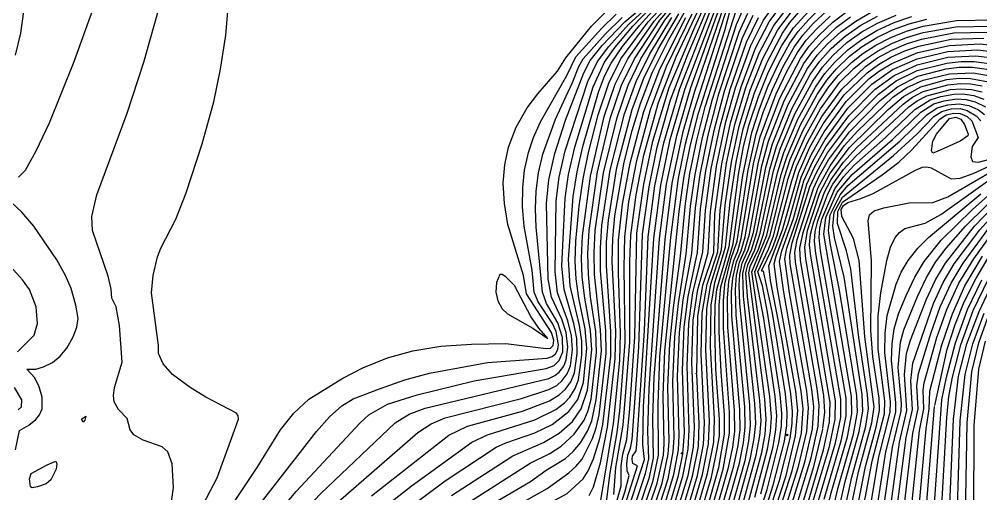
# Model space of a CAD drawing. Header units: inches. Extents: x 2608994 to 2618701, y 1261813 to 1271655.
# Drawn here: x 2614769 to 2616085, y 1268666 to 1269316 of the extents above; entities that cross this region are included whole.
import ezdxf

# ---------------------------------------------------------------- set-up
doc = ezdxf.new("R2010")
doc.units = ezdxf.units.IN
doc.header["$MEASUREMENT"] = 0

msp = doc.modelspace()

# ---------------------------------------------------------------- linework, layer by layer
for points, elevation in [([(2614768.4, 1269099.5), (2614777.8, 1269109.1), (2614792.8, 1269135.5), (2614811, 1269173.9), (2614844.7, 1269257.9), (2614902.3, 1269418.7), (2614909.5, 1269443.9), (2614911.1, 1269460.7), (2614884.9, 1269461.9), (2614703.2, 1269486.8)], 253), ([(2614977.8, 1268655.5), (2614980.7, 1268674.7), (2614978.6, 1268707.1), (2614972.7, 1268723.9), (2614964.8, 1268730.7), (2614938.8, 1268739.5), (2614926.4, 1268746.9), (2614921.3, 1268753.9), (2614917.1, 1268769.5), (2614905.1, 1268781.5), (2614899.2, 1268792.3), (2614898.3, 1268800.7), (2614899.8, 1268811.5), (2614910.5, 1268846.3), (2614906.8, 1268896.7), (2614902.1, 1268921.9), (2614896.1, 1268933.9), (2614895.2, 1268946.1), (2614891, 1268963.9), (2614869.7, 1269026.3), (2614868.6, 1269045.5), (2614875.5, 1269075.5), (2614916.9, 1269187.1), (2614940.1, 1269256.7), (2614991.4, 1269440.3)], 254), ([(2615725, 1268730), (2615727.4, 1268745.5), (2615727.7, 1268768.3), (2615722.8, 1268836.7), (2615721, 1268894.3), (2615721.7, 1268924.3), (2615724, 1268945.9), (2615740.8, 1269004.7), (2615753.6, 1269103.1), (2615760.6, 1269141.5), (2615768.3, 1269171.5), (2615780.8, 1269209.3), (2615794.8, 1269243.5), (2615812.9, 1269279.5), (2615828.8, 1269303.9), (2615860, 1269337.7), (2615887.2, 1269359.9), (2615920, 1269378.7), (2615958.4, 1269393.4), (2615999.2, 1269402.9), (2616043.6, 1269408.3), (2616088, 1269409.9)], 291), ([(2614957.6, 1268530.7), (2615040.2, 1268687.9), (2615069.6, 1268768.3), (2615069.2, 1268773.1), (2615066.6, 1268776.7), (2615024.8, 1268798.3), (2615003.2, 1268811.8), (2614979.3, 1268829.5), (2614966.3, 1268843.9), (2614959.8, 1268858.3), (2614960.2, 1268869.1), (2614950.6, 1268941.1), (2614952.5, 1268965.1), (2614958.8, 1268990.3), (2614963.3, 1269002.3), (2614983.5, 1269041.9), (2614997.7, 1269077.9), (2615019.6, 1269145.1), (2615035.5, 1269202.7), (2615044.9, 1269247.1), (2615052.2, 1269293.9), (2615061.5, 1269407.9)], 255), ([(2614764.3, 1269266.3), (2614771.6, 1269296.3), (2614775.7, 1269326.3), (2614776.1, 1269367.1), (2614773.2, 1269375.5), (2614760.8, 1269382.4)], 252), ([(2615136.4, 1268618.7), (2615182, 1268666.5), (2615284, 1268763.5), (2615303.2, 1268775.2), (2615324.8, 1268783.4), (2615494, 1268824.1), (2615502.4, 1268827.9), (2615508.4, 1268832.9), (2615514.4, 1268840.9), (2615518, 1268849.4), (2615520.2, 1268866.7), (2615517.6, 1268887.1), (2615512, 1268905.2), (2615497.8, 1268935.1), (2615493.2, 1268960.3), (2615490.7, 1269063.5), (2615494.2, 1269095.9), (2615502.1, 1269131.9), (2615516.9, 1269177.5), (2615542, 1269242.3), (2615550.6, 1269259.1), (2615567, 1269279.5), (2615598.1, 1269311.9), (2615652.8, 1269358.7)], 259), ([(2615206, 1268655.3), (2615314.9, 1268750.3), (2615333.2, 1268762.2), (2615352.4, 1268770.3), (2615456.8, 1268796.8), (2615494, 1268808.8), (2615504.8, 1268814.5), (2615512.4, 1268821.1), (2615519.2, 1268830.5), (2615523.7, 1268841.5), (2615526.6, 1268863.1), (2615525.1, 1268882.3), (2615520.2, 1268902.7), (2615506.1, 1268941.1), (2615502.6, 1268969.9), (2615504.1, 1269067.1), (2615508.3, 1269099.5), (2615516.5, 1269135.5), (2615547.6, 1269230.3), (2615560.6, 1269257.9), (2615576, 1269278.3), (2615603.2, 1269308.3), (2615657.2, 1269358)], 260), ([(2615269.6, 1268622.5), (2615352.4, 1268683.8), (2615422.1, 1268729.9), (2615435.3, 1268735.9), (2615474.8, 1268749.5), (2615498.8, 1268761.3), (2615521.6, 1268779), (2615533.6, 1268795.5), (2615541.4, 1268818.7), (2615546.3, 1268865.5), (2615543.9, 1268891.9), (2615535.1, 1268933.9), (2615531.3, 1268960.3), (2615530, 1268984.3), (2615531.1, 1269011.9), (2615535.5, 1269059.9), (2615541, 1269097.1), (2615548.4, 1269133.1), (2615561.7, 1269184.7), (2615576, 1269227.9), (2615592.7, 1269261.5), (2615629.8, 1269311.9), (2615671.1, 1269356.3)], 263), ([(2615348.8, 1268631.6), (2615468.5, 1268708.3), (2615495.3, 1268721.5), (2615510.8, 1268731.3), (2615528.8, 1268747.7), (2615542.4, 1268767.1), (2615548, 1268780.4), (2615552, 1268795.9), (2615559.4, 1268859.5), (2615558.3, 1268888.3), (2615551.2, 1268935.1), (2615548.3, 1268966.3), (2615547.5, 1268995.1), (2615549.3, 1269026.3), (2615560.8, 1269106.7), (2615578.6, 1269181.1), (2615593.7, 1269225.5), (2615611.1, 1269261.5), (2615646, 1269314.3), (2615681.5, 1269356.3)], 265), ([(2615360.8, 1268664), (2615444.8, 1268718.2), (2615486.8, 1268736.4), (2615508.4, 1268749.3), (2615526.4, 1268765.3), (2615538.4, 1268782.4), (2615546.8, 1268808), (2615552.9, 1268863.1), (2615551.2, 1268889.5), (2615543.3, 1268933.9), (2615539.9, 1268962.7), (2615538.8, 1268989.1), (2615540.2, 1269019.1), (2615550.9, 1269100.7), (2615570, 1269182.3), (2615584.9, 1269226.7), (2615602, 1269261.5), (2615638, 1269313.1), (2615676.3, 1269356.3)], 264), ([(2615669.4, 1268641.1), (2615684.5, 1268691.5), (2615691.9, 1268729.9), (2615693.2, 1268757.5), (2615689.7, 1268846.3), (2615691.7, 1268903.9), (2615697.9, 1268945.9), (2615712.3, 1268996.3), (2615715.1, 1269052.7), (2615723.4, 1269113.9), (2615736.3, 1269175.1), (2615749.6, 1269221.6), (2615770.5, 1269279.5), (2615788, 1269314.4), (2615818, 1269356.5)], 286), ([(2615405.2, 1268645.8), (2615469, 1268683.1), (2615490.4, 1268698.4), (2615516.8, 1268714.4), (2615527.6, 1268724.2), (2615537.3, 1268735.9), (2615546.8, 1268751.8), (2615552.8, 1268766.2), (2615558.9, 1268794.7), (2615566.1, 1268861.9), (2615565, 1268890.7), (2615556.7, 1268966.3), (2615556.1, 1268996.3), (2615557.6, 1269026.3), (2615568.9, 1269105.5), (2615587.5, 1269181.1), (2615602.8, 1269225.5), (2615619.9, 1269261.5), (2615652.9, 1269314.3), (2615685.8, 1269355.1)], 266), ([(2615675.3, 1268638.7), (2615690.7, 1268690.3), (2615698.7, 1268731.1), (2615700, 1268762.3), (2615696.5, 1268829.5), (2615695, 1268830.7), (2615696.5, 1268831.9), (2615697.9, 1268908.7), (2615704.9, 1268951.9), (2615719.8, 1268996.3), (2615721.4, 1269049.1), (2615730.7, 1269117.5), (2615742.5, 1269173.9), (2615757.1, 1269223.1), (2615776.9, 1269275.9), (2615795.7, 1269311.9), (2615824, 1269350.3)], 287), ([(2615681.9, 1268638.7), (2615697.6, 1268691.5), (2615705.8, 1268733.5), (2615707, 1268763.5), (2615702.5, 1268857.1), (2615704, 1268913.5), (2615710.5, 1268953.1), (2615725.5, 1268997.5), (2615728.3, 1269053.9), (2615737.3, 1269118.7), (2615748.5, 1269171.5), (2615763.7, 1269221.9), (2615782, 1269269.1), (2615802, 1269307.1), (2615829.2, 1269343.1)], 288), ([(2615238.4, 1268623.9), (2615305.6, 1268676.9), (2615388.9, 1268737.1), (2615410, 1268747.1), (2615474.8, 1268767.5), (2615503.6, 1268781.8), (2615515.6, 1268790.9), (2615522.8, 1268798.5), (2615530, 1268810.2), (2615534.5, 1268822.3), (2615539.4, 1268855.9), (2615539.2, 1268875.1), (2615536, 1268896.7), (2615523.4, 1268950.7), (2615521.1, 1268986.7), (2615527.3, 1269073.1), (2615532.7, 1269106.7), (2615540.6, 1269141.5), (2615562, 1269215.9), (2615570.4, 1269237.5), (2615579.5, 1269255.5), (2615594.9, 1269278.3), (2615618.1, 1269307.1), (2615640, 1269331.1)], 262), ([(2615251.6, 1268663.5), (2615357.3, 1268746.7), (2615382.9, 1268758.7), (2615458, 1268779.4), (2615495.2, 1268793.4), (2615508.4, 1268801.5), (2615516.8, 1268809.2), (2615524, 1268819.5), (2615529.1, 1268831.9), (2615532.9, 1268858.3), (2615532.2, 1268878.7), (2615528.4, 1268899.1), (2615514.9, 1268945.9), (2615512, 1268978.3), (2615516.2, 1269070.7), (2615521, 1269103.1), (2615529.6, 1269140.3), (2615554.9, 1269223.1), (2615570.2, 1269256.7), (2615584.7, 1269277.1), (2615609.2, 1269305.9), (2615633.4, 1269331.1)], 261), ([(2615583.7, 1268625.5), (2615598.1, 1268668.7), (2615604.1, 1268691.5), (2615601.1, 1268697.5), (2615600.6, 1268707.1), (2615602.1, 1268719.1), (2615605.9, 1268728.7), (2615608, 1268740.7), (2615617.2, 1268866.7), (2615622.3, 1269021.5), (2615631.2, 1269086.3), (2615642.4, 1269140.3), (2615660.7, 1269205.1), (2615684.3, 1269267.5), (2615712.3, 1269332.3)], 274), ([(2615593.7, 1268615.9), (2615625, 1268713.1), (2615622.5, 1268733.5), (2615623.7, 1268785.1), (2615637.7, 1269015.5), (2615647.2, 1269088.7), (2615660.3, 1269151.1), (2615680.8, 1269220.7), (2615721.9, 1269329.9)], 276), ([(2615599.1, 1268612.3), (2615626.5, 1268693.9), (2615631.1, 1268714.3), (2615629.6, 1268751.5), (2615631.2, 1268810.3), (2615645.5, 1269015.5), (2615655.1, 1269089.9), (2615669, 1269155.9), (2615688.4, 1269221.9), (2615727.7, 1269331.1)], 277), ([(2615604.2, 1268607.5), (2615631.8, 1268689.1), (2615637.5, 1268715.5), (2615636.6, 1268769.5), (2615638.3, 1268825.9), (2615653.2, 1269014.3), (2615662.8, 1269091.1), (2615677.9, 1269161.9), (2615693.9, 1269217.1), (2615733.4, 1269332.3)], 278), ([(2615605, 1268782.9), (2615611.7, 1268881.1), (2615614.5, 1269022.7), (2615623.9, 1269089.9), (2615636.6, 1269148.7), (2615658.9, 1269221.9), (2615693.7, 1269304.7), (2615706.8, 1269332.3)], 273), ([(2615609.6, 1268603.9), (2615636.9, 1268684.3), (2615644.3, 1268719.1), (2615643.5, 1268788.7), (2615646.1, 1268853.5), (2615661.2, 1269016.7), (2615671.6, 1269098.3), (2615681.1, 1269145.1), (2615692.9, 1269190.7), (2615738.6, 1269332.3)], 279), ([(2615615.1, 1268600.3), (2615642.4, 1268680.7), (2615650.8, 1268719.1), (2615652, 1268734.7), (2615650.3, 1268800.7), (2615652.8, 1268861.9), (2615672.6, 1269052.7), (2615679.4, 1269100.7), (2615688, 1269143.9), (2615698.9, 1269187.1), (2615734.8, 1269299.9), (2615743.2, 1269331.1)], 280), ([(2615688.4, 1268638.2), (2615704.5, 1268692.7), (2615712.7, 1268734.7), (2615713.9, 1268765.9), (2615708.8, 1268863.1), (2615710.1, 1268919.5), (2615715.6, 1268953.1), (2615730.5, 1268999.9), (2615735.3, 1269061.1), (2615743.9, 1269119.9), (2615754.4, 1269169.1), (2615769.6, 1269218.3), (2615786.8, 1269261.6), (2615807.5, 1269301.1), (2615833.6, 1269335.2)], 289), ([(2615708.9, 1268639.9), (2615726.7, 1268702.3), (2615734.4, 1268747.9), (2615734.5, 1268774.3), (2615729.7, 1268833.1), (2615727.2, 1268888.3), (2615727.2, 1268924.3), (2615729.5, 1268949.5), (2615746.3, 1269008.3), (2615759.5, 1269101.9), (2615771.9, 1269160.7), (2615782.2, 1269193.1), (2615794.2, 1269224.3), (2615808.8, 1269255.5), (2615824, 1269283), (2615835.1, 1269298.7), (2615849.2, 1269314.6), (2615867.2, 1269332.5)], 292), ([(2615031.6, 1268607.5), (2615095.1, 1268702.3), (2615126.9, 1268753.9), (2615145.3, 1268776.7), (2615165.9, 1268795.9), (2615212, 1268824.3), (2615239.6, 1268838.7), (2615273.2, 1268852.2), (2615308, 1268861.9), (2615346.4, 1268868.2), (2615388.4, 1268871.2), (2615435.2, 1268871.7), (2615490.4, 1268865), (2615496.4, 1268865.6), (2615500.1, 1268869.1), (2615501, 1268876.3), (2615497.6, 1268887), (2615463.5, 1268939.9), (2615459.4, 1268965.1), (2615438, 1269034.7), (2615433.2, 1269063.5), (2615431.8, 1269091.1), (2615433.8, 1269116.3), (2615438.9, 1269140.3), (2615449.4, 1269167.9), (2615464.6, 1269194.3), (2615479.1, 1269213.5), (2615506, 1269244.5), (2615517.5, 1269262.7), (2615552.5, 1269305.9), (2615570.8, 1269324.3)], 256), ([(2615060.8, 1268603.4), (2615176.1, 1268751.5), (2615194, 1268771.4), (2615210.8, 1268786.8), (2615226.4, 1268796), (2615262.4, 1268810.1), (2615297.2, 1268822.1), (2615330.8, 1268831.4), (2615410, 1268846), (2615491.6, 1268851.8), (2615498.8, 1268853.9), (2615503.6, 1268858.3), (2615506.6, 1268864.3), (2615507.4, 1268870.3), (2615504.1, 1268888.3), (2615499.2, 1268899.1), (2615479.5, 1268929.1), (2615474.2, 1268942.3), (2615471.4, 1268972.3), (2615460.2, 1269032.3), (2615458, 1269058.7), (2615458.3, 1269085.1), (2615461, 1269109.1), (2615466.4, 1269133.1), (2615473.3, 1269153.5), (2615482.8, 1269175.1), (2615518.5, 1269238.7), (2615531, 1269263.9), (2615566.8, 1269303.5), (2615586.4, 1269322.4)], 257), ([(2615080, 1268588.3), (2615148.4, 1268669.5), (2615235.8, 1268763.5), (2615247.8, 1268774.3), (2615273.4, 1268788.7), (2615314, 1268801.5), (2615392, 1268820.8), (2615490.4, 1268837.6), (2615501.2, 1268841.6), (2615508.3, 1268848.7), (2615513.1, 1268860.7), (2615512.6, 1268879.9), (2615506.6, 1268900.3), (2615491, 1268926.7), (2615485.2, 1268942.3), (2615476.7, 1269031.1), (2615475.7, 1269056.3), (2615476.7, 1269080.3), (2615480.1, 1269105.5), (2615485.8, 1269130.7), (2615503, 1269178.7), (2615526.4, 1269228.8), (2615534.9, 1269250.7), (2615541, 1269261.5), (2615571.2, 1269295.1), (2615594.2, 1269317.9)], 258), ([(2615420.8, 1268633.5), (2615492, 1268673.5), (2615521.6, 1268694.9), (2615531.2, 1268703.5), (2615539.6, 1268713.8), (2615554, 1268741.8), (2615559, 1268756.3), (2615562.9, 1268774.3), (2615572.5, 1268858.3), (2615572, 1268889.5), (2615564.8, 1268971.1), (2615564.6, 1269002.3), (2615566.6, 1269033.5), (2615578, 1269109.1), (2615597.7, 1269185.9), (2615613.6, 1269230.3), (2615631.7, 1269267.5), (2615662.2, 1269317.9)], 267), ([(2615442.4, 1268625.1), (2615519.2, 1268666.5), (2615540.9, 1268686.7), (2615548, 1268697.8), (2615555.2, 1268714), (2615563.9, 1268741.9), (2615567.9, 1268761.1), (2615578.7, 1268854.7), (2615578.9, 1268888.3), (2615572.8, 1268978.3), (2615573.2, 1269010.7), (2615575.6, 1269040.7), (2615587.2, 1269112.7), (2615608.2, 1269191.9), (2615624.1, 1269235.1), (2615643.6, 1269274.7), (2615671.8, 1269322.7)], 268), ([(2615549.2, 1268664.1), (2615555.4, 1268675.9), (2615564.8, 1268708.7), (2615574.5, 1268757.5), (2615584.9, 1268851.1), (2615585.6, 1268888.3), (2615580.9, 1268984.3), (2615581.6, 1269015.5), (2615584.5, 1269046.7), (2615597.2, 1269119.9), (2615608, 1269163.1), (2615619.4, 1269200.3), (2615635.6, 1269242.3), (2615657.6, 1269286.7), (2615681, 1269327.5)], 269), ([(2615563, 1268643.5), (2615582.4, 1268762.3), (2615591, 1268848.7), (2615592.3, 1268885.9), (2615589.2, 1268967.5), (2615589.6, 1269013.1), (2615594.9, 1269062.3), (2615605.3, 1269118.7), (2615624.1, 1269189.5), (2615645.8, 1269247.1), (2615681.4, 1269317.9)], 270), ([(2615573.2, 1268655.5), (2615577.9, 1268695.1), (2615587.7, 1268750.3), (2615591.2, 1268780), (2615598.7, 1268873.9), (2615597, 1268975.9), (2615598, 1269017.9), (2615603.6, 1269065.9), (2615614.3, 1269122.3), (2615633, 1269191.9), (2615655.2, 1269250.7), (2615690.2, 1269322.7)], 271), ([(2615582.9, 1268665.1), (2615585.9, 1268702.3), (2615596, 1268760.1), (2615605.1, 1268873.9), (2615604.9, 1268984.3), (2615606.3, 1269020.3), (2615613.4, 1269075.5), (2615624, 1269129.5), (2615644, 1269201.5), (2615668.5, 1269263.9), (2615698.6, 1269327.5)], 272), ([(2615588.8, 1268621.1), (2615615.5, 1268704.7), (2615609.2, 1268707.8), (2615608.3, 1268713.1), (2615608.7, 1268717.9), (2615613.5, 1268725.1), (2615614.7, 1268733.5), (2615624.8, 1268889.5), (2615630, 1269017.9), (2615639.3, 1269087.5), (2615651.6, 1269146.3), (2615673.5, 1269220.7), (2615714.4, 1269325.1)], 275), ([(2615624.7, 1268608.7), (2615649, 1268680.7), (2615657.4, 1268720.3), (2615658.9, 1268738.3), (2615657, 1268812.7), (2615659.5, 1268871.5), (2615664.5, 1268920.7), (2615674.4, 1268991.5), (2615681.2, 1269063.5), (2615687.2, 1269104.3), (2615696.5, 1269149.9), (2615708.2, 1269195.5), (2615750.8, 1269328.7)], 281), ([(2615640.9, 1268636.3), (2615657.2, 1268686.7), (2615664.4, 1268723.9), (2615665.7, 1268743.1), (2615663.6, 1268819.9), (2615666.3, 1268881.1), (2615671.3, 1268926.7), (2615682.1, 1268993.9), (2615688.1, 1269059.9), (2615694.2, 1269103.1), (2615704.3, 1269153.5), (2615718.1, 1269206.3), (2615750.7, 1269308.3), (2615758.5, 1269326.3)], 282), ([(2615652.4, 1268650.2), (2615665.2, 1268692.7), (2615671.3, 1268726.3), (2615672.6, 1268746.7), (2615670.2, 1268827.1), (2615672.7, 1268887.1), (2615678, 1268931.5), (2615689.7, 1268995.1), (2615694.9, 1269057.5), (2615701.2, 1269103.1), (2615712.1, 1269157.1), (2615726.8, 1269213.5), (2615754.4, 1269297.6), (2615766.2, 1269323.9)], 283), ([(2615658.1, 1268647.1), (2615671.4, 1268691.5), (2615677.3, 1268720.3), (2615675.2, 1268721.5), (2615677.6, 1268722.7), (2615678, 1268726.3), (2615679.5, 1268750.3), (2615676.8, 1268835.5), (2615679.2, 1268894.3), (2615684.6, 1268936.3), (2615697.4, 1268996.3), (2615701.8, 1269056.3), (2615708.9, 1269107.9), (2615720.2, 1269163.1), (2615734.6, 1269217.1), (2615759.2, 1269290.2), (2615773.6, 1269321)], 284), ([(2615663.5, 1268643.5), (2615677.6, 1268690.3), (2615684.9, 1268727.5), (2615686.3, 1268753.9), (2615683.3, 1268841.5), (2615685.5, 1268899.1), (2615691.3, 1268941.1), (2615705, 1268997.5), (2615708.5, 1269053.9), (2615716.3, 1269111.5), (2615728.3, 1269169.1), (2615742.1, 1269219.5), (2615764.6, 1269284.3), (2615780.9, 1269317.9)], 285), ([(2615694.8, 1268637.5), (2615711.4, 1268693.9), (2615719.7, 1268737.1), (2615720.8, 1268768.3), (2615715.1, 1268867.9), (2615716.1, 1268924.3), (2615721.2, 1268955.5), (2615735.8, 1269003.5), (2615742, 1269065.9), (2615750.2, 1269119.9), (2615760, 1269165.5), (2615775.5, 1269214.7), (2615792.7, 1269256.7), (2615813.8, 1269296.3), (2615824, 1269310.9), (2615839.6, 1269329.1)], 290), ([(2615712.9, 1268631.5), (2615732.8, 1268699.9), (2615741.4, 1268749.1), (2615741.4, 1268777.9), (2615733.2, 1268893.1), (2615733, 1268930.3), (2615735, 1268953.1), (2615743.3, 1268986.7), (2615751.8, 1269011.9), (2615766.8, 1269109.1), (2615777.8, 1269158.3), (2615788, 1269189.5), (2615799.9, 1269219.5), (2615814.7, 1269250.7), (2615829.6, 1269277.1), (2615841.7, 1269293.9), (2615856.4, 1269310), (2615874.4, 1269327.2)], 293), ([(2615720.3, 1268633.9), (2615740.1, 1268702.3), (2615745.9, 1268729.9), (2615748.6, 1268751.5), (2615748.3, 1268780.3), (2615739.2, 1268894.3), (2615738.6, 1268933.9), (2615740.4, 1268956.7), (2615747.2, 1268985.5), (2615752.8, 1268998.7), (2615757.4, 1269015.5), (2615774.3, 1269117.5), (2615783.4, 1269154.7), (2615805.1, 1269213.5), (2615820, 1269244.7), (2615834.3, 1269269.9), (2615846.4, 1269286.7), (2615861.2, 1269302.9), (2615879.2, 1269319.9)], 294), ([(2615727.8, 1268636.3), (2615747.4, 1268704.7), (2615753.1, 1268732.3), (2615755.7, 1268753.9), (2615755.3, 1268781.5), (2615744.7, 1268909.9), (2615744, 1268942.3), (2615745.8, 1268961.5), (2615750.8, 1268983.6), (2615757.4, 1268998.7), (2615762.8, 1269017.9), (2615780.3, 1269117.5), (2615788.9, 1269151.1), (2615810.1, 1269207.5), (2615838.4, 1269261.9), (2615850.4, 1269278.8), (2615864, 1269293.9), (2615882.8, 1269311.6), (2615902, 1269326.2)], 295), ([(2615735.2, 1268638.7), (2615755, 1268708.3), (2615760.5, 1268735.9), (2615762.9, 1268757.5), (2615762.1, 1268785.1), (2615750.6, 1268911.1), (2615749.3, 1268945.9), (2615750.8, 1268965.1), (2615754.9, 1268983.1), (2615762.3, 1268999.9), (2615768.5, 1269021.5), (2615785.7, 1269115.1), (2615794.7, 1269148.7), (2615816.2, 1269203.9), (2615843.2, 1269255), (2615855.2, 1269271.9), (2615868.4, 1269286.6), (2615887.6, 1269304.5), (2615906.8, 1269318.8)], 296), ([(2615743, 1268642.3), (2615762.6, 1268711.9), (2615767.8, 1268738.3), (2615770, 1268759.9), (2615769, 1268787.5), (2615755.5, 1268926.7), (2615754.3, 1268951.9), (2615755.2, 1268966.3), (2615758.7, 1268981.9), (2615766.9, 1268999.9), (2615774, 1269023.9), (2615791.1, 1269112.7), (2615800.1, 1269145.1), (2615821.6, 1269199), (2615848, 1269248.2), (2615861.1, 1269266.3), (2615875.4, 1269281.9), (2615893.6, 1269298.4), (2615914, 1269313.1), (2615935.1, 1269325.1)], 297), ([(2615750.9, 1268645.9), (2615770.2, 1268715.5), (2615775.2, 1268741.9), (2615777.2, 1268762.3), (2615775.9, 1268789.9), (2615760.4, 1268936.6), (2615759.4, 1268967.5), (2615762.5, 1268980.7), (2615771.4, 1268999.9), (2615778.8, 1269023.9), (2615796.4, 1269110.3), (2615805.4, 1269141.5), (2615826.4, 1269193), (2615851.8, 1269239.9), (2615864.8, 1269258.2), (2615880.4, 1269275.3), (2615899.6, 1269292.4), (2615921.2, 1269307.4), (2615944, 1269319.7)], 298), ([(2615759.1, 1268650.7), (2615777.8, 1268719.1), (2615782.7, 1268745.5), (2615784.4, 1268765.9), (2615782.8, 1268793.5), (2615765.7, 1268936.3), (2615763.7, 1268968.7), (2615766.4, 1268979.5), (2615776, 1268999.9), (2615783.3, 1269022.7), (2615801.7, 1269107.9), (2615810.7, 1269137.9), (2615830.6, 1269185.9), (2615855.2, 1269231), (2615868.4, 1269249.9), (2615882.8, 1269266.1), (2615902, 1269283.5), (2615922.4, 1269298.1), (2615944, 1269310.1), (2615969.2, 1269321)], 299), ([(2615767.3, 1268655.5), (2615785.4, 1268722.7), (2615790, 1268747.9), (2615791.5, 1268768.3), (2615789.7, 1268795.9), (2615767.7, 1268968.7), (2615769.7, 1268977.1), (2615781, 1269001.1), (2615787.8, 1269021.5), (2615806.9, 1269105.5), (2615815.4, 1269133.1), (2615834.8, 1269179), (2615858.8, 1269222.7), (2615871.5, 1269241.1), (2615885.2, 1269256.9), (2615903.2, 1269273.7), (2615922.4, 1269288), (2615942.8, 1269300), (2615966.8, 1269310.9), (2615990.8, 1269319.2)], 300), ([(2615771.9, 1268607.5), (2615792.6, 1268672.3), (2615808.9, 1268735.9), (2615812.4, 1268758.7), (2615813.1, 1268776.7), (2615810.7, 1268801.9), (2615793.5, 1268914.7), (2615786.3, 1268950.7), (2615780, 1268969.9), (2615794.8, 1269001.1), (2615801.5, 1269019.1), (2615821.6, 1269097.1), (2615829.4, 1269119.9), (2615845.9, 1269157.1), (2615866, 1269192.9), (2615892.4, 1269229.3), (2615911.5, 1269248.3), (2615926, 1269260.2), (2615944, 1269272), (2615963.2, 1269282.1), (2615983.6, 1269290.5), (2616006.4, 1269297.5), (2616050.8, 1269305.3), (2616100, 1269306.1)], 303), ([(2615775.8, 1268661.5), (2615793.4, 1268727.5), (2615797.5, 1268751.5), (2615798.7, 1268770.7), (2615796.5, 1268799.5), (2615772, 1268969.9), (2615792.2, 1269020.3), (2615812, 1269103.1), (2615820, 1269128.3), (2615838.4, 1269171.2), (2615861.2, 1269212.6), (2615874.4, 1269232), (2615887.6, 1269247.7), (2615905.6, 1269264.9), (2615923, 1269278.3), (2615942.8, 1269290.4), (2615964.4, 1269300.8), (2615987.2, 1269309.3), (2616011.2, 1269315.8)], 301), ([(2615784, 1268666.3), (2615801, 1268731.1), (2615804.8, 1268753.9), (2615805.9, 1268773.1), (2615803.7, 1268799.5), (2615788.4, 1268906.3), (2615776, 1268969.9), (2615797.1, 1269020.3), (2615816.7, 1269099.5), (2615824.5, 1269123.5), (2615842, 1269163.7), (2615863.6, 1269202.6), (2615877.4, 1269223.1), (2615890, 1269238.5), (2615908, 1269256.1), (2615923.6, 1269268.6), (2615941.6, 1269280.2), (2615962, 1269290.6), (2615983.6, 1269299.3), (2616006.4, 1269306), (2616052, 1269313.7), (2616103.6, 1269314.5)], 302), ([(2615781, 1268614.7), (2615801.1, 1268678.3), (2615816.4, 1268738.3), (2615819.7, 1268759.9), (2615820.3, 1268777.9), (2615817.8, 1268803.1), (2615800.3, 1268913.5), (2615788, 1268971), (2615785.6, 1268971), (2615785.6, 1268972.3), (2615799.9, 1269002.3), (2615806.7, 1269020.3), (2615826.4, 1269094.3), (2615833.1, 1269113.9), (2615848.7, 1269148.7), (2615867.7, 1269182.3), (2615894.8, 1269220), (2615927.2, 1269250.8), (2615944, 1269262.5), (2615963.2, 1269273), (2615983.6, 1269281.8), (2616004, 1269288.4), (2616048.4, 1269296.8), (2616094, 1269298)], 304), ([(2615727.7, 1268435.9), (2615809.7, 1268684.3), (2615824.1, 1268741.9), (2615827.1, 1268762.3), (2615827.6, 1268779.1), (2615825.2, 1268803.1), (2615813, 1268878.7), (2615797.4, 1268957.9), (2615795.1, 1268978.3), (2615814, 1269027.5), (2615836, 1269106), (2615851.4, 1269140.3), (2615869.6, 1269172.3), (2615898.4, 1269212.2), (2615929.5, 1269242.3), (2615945.2, 1269253.7), (2615962, 1269263.4), (2615981.2, 1269272.2), (2616000.4, 1269278.9), (2616044.8, 1269288.2), (2616089.2, 1269289.8)], 305), ([(2615733.4, 1268429.9), (2615818.6, 1268691.5), (2615831.8, 1268745.5), (2615835, 1268780.3), (2615832.1, 1268806.7), (2615806.5, 1268949.5), (2615802.5, 1268980.7), (2615805.1, 1268991.5), (2615821.5, 1269035.9), (2615839.3, 1269099.5), (2615853.4, 1269130.7), (2615870.8, 1269161.5), (2615900.8, 1269203), (2615932.1, 1269233.9), (2615946.4, 1269244.8), (2615963.2, 1269254.9), (2615999.2, 1269270.2), (2616042.4, 1269279.8), (2616084.4, 1269281.7), (2616120.4, 1269277.7)], 306), ([(2615739.6, 1268425.1), (2615827.2, 1268697.5), (2615839.6, 1268749.1), (2615842.2, 1268782.7), (2615839.5, 1268806.7), (2615815.4, 1268942.3), (2615809.7, 1268984.3), (2615813, 1268998.7), (2615828.7, 1269043.1), (2615843.2, 1269094.6), (2615855.8, 1269122.3), (2615872, 1269151), (2615903.2, 1269193.8), (2615936.1, 1269226.7), (2615964.4, 1269246.6), (2615998, 1269261.5), (2616040, 1269271.5), (2616080.8, 1269273.6), (2616115.6, 1269269.7)], 307), ([(2615750.3, 1268433.5), (2615835.7, 1268703.5), (2615847.1, 1268751.5), (2615849.6, 1268783.9), (2615847, 1268806.7), (2615823.4, 1268941.1), (2615816.8, 1268987.9), (2615819.6, 1269002.3), (2615833.8, 1269043.1), (2615847.1, 1269089.9), (2615857.6, 1269113.2), (2615873.2, 1269140.8), (2615904.4, 1269183.3), (2615940.4, 1269219.7), (2615966.6, 1269238.7), (2615998, 1269253.3), (2616040, 1269263.6), (2616078.4, 1269265.6), (2616113.2, 1269261.4)], 308), ([(2615766.1, 1268457.5), (2615844.3, 1268709.5), (2615854.8, 1268755.1), (2615856.9, 1268785.1), (2615854.1, 1268809.1), (2615824.4, 1268980.7), (2615823.9, 1268992.7), (2615827.2, 1269009.5), (2615851.4, 1269086.3), (2615861.2, 1269107.8), (2615875.6, 1269132.8), (2615905.6, 1269173.1), (2615945.2, 1269213.1), (2615969.2, 1269231.2), (2615998, 1269245.2), (2616038.8, 1269255.6), (2616058, 1269257.7), (2616076, 1269257.7), (2616109.6, 1269253.3)], 309), ([(2615775.4, 1268461.1), (2615852.9, 1268715.5), (2615862.6, 1268758.7), (2615864.2, 1268787.5), (2615861.4, 1268810.3), (2615831.5, 1268983.1), (2615830.8, 1268996.3), (2615834, 1269014.3), (2615856.1, 1269083.9), (2615863.8, 1269100.7), (2615876.8, 1269123.2), (2615905.6, 1269161.7), (2615947.6, 1269204.2), (2615971, 1269223.1), (2615999.2, 1269237.5), (2616037.6, 1269247.7), (2616055.6, 1269249.9), (2616073.6, 1269249.9), (2616106, 1269245.3)], 310), ([(2615869, 1268755.6), (2615871.9, 1268777.9), (2615870.3, 1268800.7), (2615838.6, 1268985.5), (2615837.7, 1269002.3), (2615842.1, 1269023.9), (2615862.4, 1269085.4), (2615878.8, 1269115.1), (2615898.4, 1269142.3), (2615916.4, 1269162.2), (2615964.7, 1269208.7), (2615983.9, 1269221.9), (2616006.4, 1269232.2), (2616042.4, 1269240.9), (2616074.8, 1269242.1), (2616103.6, 1269237.1)], 311), ([(2615546.5, 1267867.1), (2615562.2, 1267912.7), (2615608, 1268015.1), (2615701.3, 1268215.1), (2615730, 1268282.3), (2615752.8, 1268341.1), (2615793.3, 1268464.7), (2615869.8, 1268726.3), (2615878, 1268764.7), (2615878.8, 1268791.1), (2615845.6, 1268987.9), (2615844.3, 1269003.5), (2615847.9, 1269026.3), (2615865.1, 1269077.9), (2615879.2, 1269104.9), (2615905.6, 1269140.1), (2615958.4, 1269191.9), (2615979.3, 1269209.9), (2616003.1, 1269223.1), (2616038.8, 1269232.9), (2616055.6, 1269234.9), (2616071.2, 1269234.6), (2616100.6, 1269229.1)], 312), ([(2615850.8, 1268639.9), (2615878.1, 1268731.1), (2615885.8, 1268768.3), (2615886.1, 1268793.5), (2615852.4, 1268991.5), (2615850.9, 1269007.1), (2615852.2, 1269021.5), (2615856.3, 1269037.1), (2615871.1, 1269079.1), (2615880.4, 1269096.2), (2615897.2, 1269119.9), (2615915.2, 1269139.5), (2615978.8, 1269199.5), (2615991.5, 1269208.7), (2616006.4, 1269216.6), (2616040, 1269225.8), (2616056.8, 1269227.6), (2616071.2, 1269227), (2616086.8, 1269224.5)], 313), ([(2615860.8, 1268649.5), (2615886.4, 1268735.9), (2615893.4, 1268770.7), (2615893.4, 1268795.9), (2615859.2, 1268995.1), (2615857.5, 1269011.9), (2615858.4, 1269025.1), (2615862, 1269039.5), (2615875.7, 1269076.7), (2615882.8, 1269089.7), (2615897.2, 1269109.8), (2615914, 1269128), (2615986.5, 1269195.5), (2615998, 1269203.8), (2616011.2, 1269210.8), (2616043.6, 1269219.3), (2616058, 1269220.5), (2616072.4, 1269219.4), (2616086.8, 1269216.2)], 314), ([(2615870.8, 1268659.1), (2615894.7, 1268740.7), (2615901, 1268773.1), (2615900.7, 1268797.1), (2615866, 1268998.7), (2615864, 1269016.7), (2615864.8, 1269029.9), (2615867.6, 1269041.9), (2615885.2, 1269083.5), (2615897.2, 1269100), (2615911.6, 1269115.5), (2615954.8, 1269153.5), (2615994.8, 1269191.9), (2616015.9, 1269205.1), (2616030.4, 1269209.8), (2616048.4, 1269212.9), (2616060.4, 1269213.3), (2616075.7, 1269211.1), (2616089.5, 1269206.3)], 315), ([(2615851, 1268547.5), (2615880.4, 1268667.5), (2615902.8, 1268744.3), (2615908.7, 1268775.5), (2615908, 1268799.5), (2615870.4, 1269021.5), (2615873.1, 1269044.3), (2615888.7, 1269079.1), (2615909.2, 1269103.2), (2615964.5, 1269151.1), (2616003, 1269188.3), (2616020.8, 1269199.6), (2616035.2, 1269204), (2616052, 1269206.5), (2616065.2, 1269205.7), (2616077.2, 1269202.7), (2616091.6, 1269195.7)], 316), ([(2615861.6, 1268554.7), (2615889.8, 1268674.7), (2615910.8, 1268747.9), (2615916.3, 1268777.9), (2615915.3, 1268800.7), (2615891.9, 1268944.7), (2615879.3, 1269007.1), (2615876.7, 1269026.3), (2615878.9, 1269047.9), (2615892.6, 1269075.5), (2615903.2, 1269087.9), (2615974.3, 1269148.7), (2616011.2, 1269184.7), (2616025.6, 1269194.2), (2616040, 1269198.4), (2616055.6, 1269199.9), (2616068.8, 1269197.6), (2616082, 1269191.5), (2616090.4, 1269185.4)], 317), ([(2615871.6, 1268559.5), (2615899.5, 1268683.1), (2615918.9, 1268751.5), (2615923.9, 1268779.1), (2615922.7, 1268801.9), (2615898.1, 1268962.7), (2615885, 1269016.7), (2615882.9, 1269032.3), (2615884.5, 1269051.5), (2615896, 1269072), (2615965.6, 1269129.2), (2615997.4, 1269158.3), (2616020.8, 1269182.3), (2616031.9, 1269189.5), (2616044.8, 1269192.8), (2616056.8, 1269193.2), (2616066.5, 1269190.7), (2616078.7, 1269183.5), (2616085.2, 1269176.3)], 318), ([(2615876.2, 1268540.3), (2615908.5, 1268689.1), (2615927.9, 1268758.7), (2615931.6, 1268782.7), (2615930.2, 1268801.9), (2615918.1, 1268879.9), (2615907.2, 1268973.5), (2615901.5, 1268998.7), (2615889.1, 1269035.9), (2615889.3, 1269052.7), (2615896, 1269065.4), (2615950, 1269102.5), (2615972.8, 1269120), (2615990.7, 1269136.7), (2616029.2, 1269178.9), (2616037.6, 1269184.8), (2616048.4, 1269187.2), (2616056.8, 1269186.7), (2616066.3, 1269182.3), (2616072.9, 1269176.3), (2616081.5, 1269153.5), (2616073.3, 1269141.5), (2616071.5, 1269127.1), (2616074, 1269121.1), (2616082, 1269120.1), (2616097.6, 1269124)], 319), ([(2616025.6, 1269134.4), (2616019.6, 1269132.4), (2616017.5, 1269135.5), (2616019.7, 1269148.7), (2616024.4, 1269158.3), (2616042.4, 1269179.8), (2616050.8, 1269181.5), (2616058, 1269178.7), (2616063, 1269171.5), (2616067.9, 1269158.3), (2616067.2, 1269155.9), (2616056.8, 1269148.5), (2616025.6, 1269134.4)], 320), ([(2615652.4, 1267872.8), (2615738, 1268053.1), (2615787.4, 1268168.3), (2615837.4, 1268301.5), (2615858.3, 1268365.1), (2615876.7, 1268427.5), (2615903.2, 1268534.3), (2615936.7, 1268710.7), (2615953.3, 1268775.5), (2615953.8, 1268793.5), (2615944.9, 1268864.3), (2615944.8, 1268909.9), (2615948.5, 1268941.1), (2615956.5, 1268985.5), (2615961.4, 1269003.5), (2615967.8, 1269016.7), (2615973.8, 1269023.9), (2615981.2, 1269029), (2616008.8, 1269036.7), (2616030.4, 1269048.5), (2616132.4, 1269121.2)], 322), ([(2615884.4, 1268535.5), (2615917.9, 1268696.3), (2615936.2, 1268763.5), (2615939.2, 1268785.1), (2615926.3, 1268881.1), (2615918.6, 1268985.5), (2615910.9, 1269015.5), (2615894.8, 1269045.8), (2615894.2, 1269055.1), (2615897.2, 1269060.9), (2615903.2, 1269064.7), (2615921.2, 1269070.1), (2615938, 1269077.2), (2615995.6, 1269109.1), (2616005.2, 1269113), (2616011.2, 1269113.5), (2616017.2, 1269112.1), (2616044.8, 1269097), (2616056.8, 1269098.3), (2616074.8, 1269104.6), (2616096.4, 1269114.5)], 320), ([(2615624.8, 1267846), (2615681.5, 1267959.5), (2615722.7, 1268045.9), (2615780.6, 1268179.1), (2615810.3, 1268255.9), (2615836.5, 1268330.3), (2615859.5, 1268403.5), (2615879.1, 1268474.3), (2615901.4, 1268570.3), (2615927.3, 1268703.5), (2615942.1, 1268757.5), (2615946.4, 1268780.3), (2615945.9, 1268797.1), (2615937.6, 1268853.5), (2615934.6, 1268889.5), (2615935.4, 1268985.5), (2615930.8, 1269039.5), (2615932.7, 1269047.9), (2615939.2, 1269053.3), (2615952.4, 1269057.6), (2615987.2, 1269064.2), (2616019.6, 1269065), (2616040, 1269072.6), (2616096.4, 1269105.2)], 321), ([(2615937.2, 1268609.9), (2615955.2, 1268723.9), (2615968.7, 1268777.9), (2615969.1, 1268791.1), (2615963.1, 1268848.7), (2615963.8, 1268871.5), (2615966.6, 1268891.9), (2615972.4, 1268912.3), (2615982.9, 1268937.5), (2615994.9, 1268962.7), (2616007.5, 1268984.3), (2616031, 1269013.1), (2616073.9, 1269055.1), (2616115.3, 1269092.3)], 324), ([(2615947.9, 1268617.1), (2615964.4, 1268729.9), (2615976.4, 1268779.1), (2615976.8, 1268789.9), (2615972, 1268839.1), (2615975.2, 1268873.8), (2615980, 1268890.6), (2615998.5, 1268936.3), (2616010.6, 1268961.5), (2616023.3, 1268983.1), (2616037.6, 1269002.3), (2616064.4, 1269032.3), (2616120.2, 1269087.5)], 325), ([(2615958.4, 1268623.1), (2615973.9, 1268737.1), (2615984.1, 1268780.3), (2615980.7, 1268829.5), (2615983.6, 1268858.2), (2615989.1, 1268876.3), (2616010.7, 1268932.7), (2616023.3, 1268959.1), (2616036.7, 1268981.9), (2616076.6, 1269032.3), (2616126.4, 1269083.9)], 326), ([(2614764.4, 1268726.3), (2614770, 1268752.7), (2614782.4, 1268760), (2614792, 1268768), (2614797.3, 1268774.3), (2614800.9, 1268782.7), (2614800.7, 1268798.3), (2614796.9, 1268812.7), (2614790.6, 1268824.7), (2614780, 1268837), (2614792, 1268837), (2614802.8, 1268839.9), (2614814.8, 1268845.7), (2614825.6, 1268854.4), (2614834.6, 1268865.5), (2614843.1, 1268881.1), (2614848.2, 1268894.3), (2614849.9, 1268906.3), (2614847.1, 1268924.3), (2614840.5, 1268947.1), (2614832.8, 1268964.9), (2614820.8, 1268986.3), (2614789.4, 1269032.3), (2614772.8, 1269051.5), (2614751, 1269071.9)], 253), ([(2615750.8, 1267887.8), (2615700.2, 1267894.7), (2615693.2, 1267898.1), (2615690.4, 1267903.1), (2615692.1, 1267915.1), (2615705.2, 1267949.9), (2615777.8, 1268116.7), (2615821.2, 1268225.9), (2615857.6, 1268329.1), (2615887.1, 1268427.5), (2615913.8, 1268537.9), (2615926.9, 1268605.1), (2615945.8, 1268716.7), (2615961.2, 1268777.9), (2615961.5, 1268792.3), (2615954, 1268859.5), (2615954.4, 1268885.9), (2615957.2, 1268910.4), (2615969.2, 1268953), (2615976.4, 1268969.4), (2615985.9, 1268985.5), (2615998.9, 1269002.3), (2616013.5, 1269016.7), (2616085.1, 1269076.7)], 323), ([(2616181.6, 1267738.3), (2616024.4, 1267849.9), (2615843.8, 1267969.1), (2615828.7, 1267982.3), (2615818.8, 1267994.3), (2615812.4, 1268007.5), (2615809.9, 1268021.9), (2615814, 1268055.5), (2615825.3, 1268101.1), (2615900, 1268319.5), (2615923.4, 1268399.9), (2615942.5, 1268477.9), (2615960.9, 1268573.9), (2615983.1, 1268743.1), (2615991.8, 1268781.5), (2615989.3, 1268821.1), (2615992.1, 1268845.1), (2616020.5, 1268926.7), (2616033.8, 1268955.5), (2616048.5, 1268980.7), (2616083.7, 1269027.5), (2616124.7, 1269073.1)], 327), ([(2616210.4, 1267737.4), (2616082, 1267831.6), (2615910.2, 1267952.3), (2615875.1, 1267978.7), (2615856.8, 1267995.5), (2615844.5, 1268011.1), (2615837.2, 1268026.7), (2615834.3, 1268043.5), (2615838.2, 1268080.7), (2615849.1, 1268128.7), (2615917, 1268336.3), (2615937.9, 1268411.9), (2615955, 1268485.1), (2615972.5, 1268582.3), (2615992.3, 1268749.1), (2615999.6, 1268782.7), (2615997.8, 1268813.9), (2615999.8, 1268830.7), (2616017.1, 1268887.1), (2616029.7, 1268921.9), (2616044.6, 1268954.3), (2616060.9, 1268981.9), (2616095.9, 1269029.9)], 328), ([(2616236.8, 1267737.9), (2615954.8, 1267947.5), (2615910.3, 1267982.3), (2615885.8, 1268005.1), (2615870.4, 1268024.3), (2615861.2, 1268043.5), (2615857.6, 1268063.9), (2615861, 1268103.5), (2615871, 1268151.5), (2615933.5, 1268351.9), (2615952.8, 1268425.1), (2615967.9, 1268493.5), (2615978.6, 1268553.5), (2615987.3, 1268615.9), (2616001.3, 1268752.7), (2616007.1, 1268782.7), (2616006.3, 1268807.9), (2616007.6, 1268818.3), (2616025.2, 1268879.9), (2616038.7, 1268918.3), (2616055.3, 1268954.3), (2616075.4, 1268987.9), (2616112.1, 1269038.3)], 329), ([(2614767.1, 1268860.7), (2614789.7, 1268883.5), (2614794.6, 1268899.1), (2614792.8, 1268921.9), (2614783.4, 1268945.9), (2614774, 1268959.2), (2614733.3, 1269003.5)], 252), ([(2616259.6, 1267740.9), (2616006.8, 1267934.3), (2615944.1, 1267984.7), (2615914.8, 1268012.3), (2615895.4, 1268036.3), (2615884.3, 1268059.1), (2615880, 1268083.1), (2615883, 1268125.1), (2615892.5, 1268174.3), (2615949.6, 1268366.3), (2615966.7, 1268434.7), (2615980.5, 1268500.7), (2615989.8, 1268555.9), (2615997.4, 1268613.5), (2616010.3, 1268755.1), (2616014.6, 1268782.7), (2616015.4, 1268806.7), (2616032, 1268870.3), (2616046.2, 1268912.3), (2616063.5, 1268950.7), (2616087.5, 1268991.5)], 330), ([(2616022.1, 1268786.9), (2616039.3, 1268864.3), (2616050, 1268897.9), (2616062.6, 1268929.1), (2616078.2, 1268960.3), (2616096.7, 1268991.5)], 331), ([(2615492.8, 1268878.7), (2615480.2, 1268893.1), (2615469.4, 1268908.7), (2615447.2, 1268951.1), (2615435.2, 1268963), (2615430.4, 1268966.1), (2615427, 1268966.3), (2615422.4, 1268955.5), (2615421.4, 1268942.3), (2615424.4, 1268930.4), (2615430.4, 1268919.5), (2615437.6, 1268912.6), (2615472.4, 1268892.7), (2615492.8, 1268878.7)], 255), ([(2616099.6, 1267910.3), (2616011.1, 1267984.7), (2615970.1, 1268024.3), (2615943.1, 1268057.9), (2615934.4, 1268073), (2615928.2, 1268087.9), (2615924.2, 1268103.5), (2615922.6, 1268119.1), (2615924.5, 1268163.5), (2615932.4, 1268212.7), (2615980.6, 1268391.5), (2615994.6, 1268453.9), (2616005.9, 1268515.1), (2616019.3, 1268620.7), (2616031.6, 1268794.7), (2616038, 1268825.9), (2616050.3, 1268872.7), (2616066.9, 1268918.3), (2616086.5, 1268959.1)], 332), ([(2616143.4, 1267898.3), (2616041, 1267985.9), (2615994.7, 1268031.5), (2615965.4, 1268068.7), (2615955.2, 1268086.7), (2615948.5, 1268103.5), (2615944.5, 1268120.3), (2615942.9, 1268138.3), (2615944.4, 1268182.7), (2615951.6, 1268230.7), (2615995.9, 1268403.5), (2616008.6, 1268463.5), (2616018.8, 1268523.5), (2616030.6, 1268626.7), (2616038.6, 1268770.7), (2616041.4, 1268799.5), (2616046.2, 1268825.9), (2616057.7, 1268870.3), (2616074.9, 1268917.1), (2616095.8, 1268960.3)], 333), ([(2616175.9, 1267894.7), (2616069.8, 1267987.1), (2616018.3, 1268038.7), (2616000.3, 1268060.3), (2615986, 1268080.7), (2615975.6, 1268099.9), (2615968.3, 1268119.1), (2615964.3, 1268137.1), (2615962.7, 1268158.7), (2615964, 1268201.9), (2615970.3, 1268247.5), (2616010.9, 1268414.3), (2616022.3, 1268471.9), (2616031.5, 1268529.5), (2616041.8, 1268630.3), (2616047.6, 1268768.3), (2616054.8, 1268827.1), (2616066.1, 1268871.5), (2616082.7, 1268915.9), (2616104.1, 1268960.3)], 334), ([(2616095.2, 1267990.7), (2616040.1, 1268047.1), (2616020.8, 1268070.9), (2616006, 1268092.7), (2615994.8, 1268114.3), (2615987.5, 1268134.7), (2615983.6, 1268153.9), (2615981.9, 1268179.1), (2615983, 1268219.9), (2615988.7, 1268264.3), (2616025.9, 1268425.1), (2616036.1, 1268480.3), (2616044.2, 1268535.5), (2616053, 1268632.7), (2616056.8, 1268765.9), (2616063.8, 1268829.5), (2616074.2, 1268871.5), (2616089.6, 1268913.5)], 335), ([(2616120.4, 1267993.9), (2616062.3, 1268054.3), (2616041.3, 1268080.7), (2616025.6, 1268104.6), (2616014, 1268127.5), (2616006.6, 1268149.1), (2616002.8, 1268169.3), (2616000.8, 1268198.3), (2616001.7, 1268237.9), (2616006.9, 1268281.1), (2616040.6, 1268434.7), (2616049.8, 1268487.5), (2616057, 1268541.5), (2616064.3, 1268635.1), (2616066.4, 1268763.5), (2616073, 1268833.1), (2616082.6, 1268872.7), (2616096.8, 1268912.3)], 336), ([(2616117.8, 1268024.3), (2616070.3, 1268078.3), (2616053.2, 1268102.3), (2616040, 1268125.1), (2616030.5, 1268146.7), (2616024.5, 1268167.1), (2616021, 1268189.9), (2616019.2, 1268217.5), (2616020.1, 1268255.9), (2616024.5, 1268295.5), (2616055.4, 1268444.3), (2616063.5, 1268494.7), (2616069.7, 1268546.3), (2616075.7, 1268636.3), (2616076.1, 1268759.9), (2616082.3, 1268836.7), (2616091.4, 1268875.1)], 337), ([(2614768, 1268781), (2614772.6, 1268785.1), (2614772.9, 1268794.7), (2614763, 1268811.5)], 252), ([(2615114.1, 1267855.1), (2615111.3, 1267922.3), (2615114.9, 1267984.7), (2615124.8, 1268048.3), (2615141.1, 1268111.9), (2615163.2, 1268174.3), (2615195.7, 1268243.9), (2615232.4, 1268308.7), (2615272.7, 1268367.5), (2615316.5, 1268420.3), (2615353.3, 1268457.5), (2615392, 1268490.7), (2615438.8, 1268524.2), (2615521.6, 1268576.5), (2615552.8, 1268601.8), (2615575.6, 1268624.5), (2615585.2, 1268649.5), (2615593.1, 1268677.1), (2615593.2, 1268704.7), (2615595.4, 1268720.3), (2615600.7, 1268740.7), (2615605, 1268782.6)], 273), ([(2617358.7, 1266790.7), (2617229.7, 1266925.1), (2617125.2, 1267029.5), (2616871.6, 1267268.6), (2616812.8, 1267320.9), (2616586.2, 1267498.7), (2616269.2, 1267754.3), (2616024.3, 1267946.3), (2615958.8, 1268002.7), (2615938.7, 1268023.1), (2615923.1, 1268042.3), (2615909.9, 1268065.1), (2615903, 1268087.9), (2615901.6, 1268113.1), (2615904.7, 1268150.3), (2615910.3, 1268182.7), (2615918.2, 1268216.3), (2615949.6, 1268321.9), (2615968.3, 1268391.5), (2615990.6, 1268493.5), (2616000.1, 1268551.1), (2616007.5, 1268609.9), (2616022, 1268785.7)], 331), ([(2614856.8, 1268764.1), (2614854.6, 1268768.3), (2614860.4, 1268772.3), (2614859.4, 1268767.1), (2614856.8, 1268764.1)], 254), ([(2616148, 1267449.9), (2616003.5, 1267549.1), (2615906.8, 1267607.9), (2615863.6, 1267631.1), (2615822.8, 1267650.9), (2615759.2, 1267676.9), (2615650, 1267712.5), (2615611.6, 1267727.5), (2615595.6, 1267737.5), (2615564.9, 1267761.5), (2615548, 1267779.5), (2615538.5, 1267801.1), (2615534.2, 1267828.7), (2615535.7, 1267858.7), (2615542.9, 1267888.7), (2615568.8, 1267952.3), (2615698.2, 1268230.7), (2615742.4, 1268337.5), (2615763.4, 1268397.5), (2615788.8, 1268477.9), (2615856.5, 1268703.5), (2615868.9, 1268754.5)], 311), ([(2615820.4, 1268745.6), (2615819.3, 1268746.7), (2615820.4, 1268747.9), (2615821.6, 1268746.7), (2615820.4, 1268745.6)], 305), ([(2615820.4, 1268745.6), (2615819.3, 1268746.7), (2615820.4, 1268747.8), (2615821.5, 1268746.7), (2615820.4, 1268745.6)], 306), ([(2615820.4, 1268745.7), (2615819.4, 1268746.7), (2615820.4, 1268747.7), (2615821.4, 1268746.7), (2615820.4, 1268745.7)], 307), ([(2615820.4, 1268745.8), (2615819.5, 1268746.7), (2615820.4, 1268747.7), (2615821.3, 1268746.7), (2615820.4, 1268745.8)], 308), ([(2615820.4, 1268745.9), (2615819.6, 1268746.7), (2615820.4, 1268747.6), (2615821.3, 1268746.7), (2615820.4, 1268745.9)], 309), ([(2615820.4, 1268745.9), (2615819.6, 1268746.7), (2615820.4, 1268747.5), (2615821.2, 1268746.7), (2615820.4, 1268745.9)], 310), ([(2615820.4, 1268746), (2615819.7, 1268746.7), (2615820.4, 1268747.4), (2615821.1, 1268746.7), (2615820.4, 1268746)], 311), ([(2615820.4, 1268746.1), (2615819.8, 1268746.7), (2615820.4, 1268747.4), (2615821, 1268746.7), (2615820.4, 1268746.1)], 312), ([(2615820.4, 1268746.2), (2615819.8, 1268746.7), (2615820.4, 1268747.3), (2615821, 1268746.7), (2615820.4, 1268746.2)], 313), ([(2615820.4, 1268746.2), (2615819.9, 1268746.7), (2615820.4, 1268747.2), (2615820.9, 1268746.7), (2615820.4, 1268746.2)], 314), ([(2615820.4, 1268746.3), (2615820, 1268746.7), (2615820.4, 1268747.1), (2615820.8, 1268746.7), (2615820.4, 1268746.3)], 315), ([(2615820.4, 1268746.4), (2615820.1, 1268746.7), (2615820.4, 1268747.1), (2615820.7, 1268746.7), (2615820.4, 1268746.4)], 316), ([(2615820.4, 1268746.4), (2615820.1, 1268746.7), (2615820.4, 1268747), (2615820.7, 1268746.7), (2615820.4, 1268746.4)], 317), ([(2615820.4, 1268746.5), (2615820.2, 1268746.7), (2615820.4, 1268746.9), (2615820.6, 1268746.7), (2615820.4, 1268746.5)], 318), ([(2615820.4, 1268746.6), (2615820.3, 1268746.7), (2615820.4, 1268746.8), (2615820.5, 1268746.7), (2615820.4, 1268746.6)], 319), ([(2615820.4, 1268746.7), (2615820.4, 1268746.7), (2615820.4, 1268746.8), (2615820.5, 1268746.7), (2615820.4, 1268746.7)], 320), ([(2615333, 1267852.7), (2615334.2, 1267892.3), (2615339.6, 1267933.1), (2615349, 1267976.3), (2615362.1, 1268019.5), (2615381.6, 1268067.5), (2615405.8, 1268113.1), (2615588.8, 1268393.1), (2615622.4, 1268447.8), (2615646.4, 1268490.9), (2615665.7, 1268534.3), (2615699.9, 1268632.7), (2615716.8, 1268689.1), (2615725, 1268729.8)], 291), ([(2615676.4, 1268720.4), (2615675.3, 1268721.5), (2615676.4, 1268722.6), (2615677.5, 1268721.5), (2615676.4, 1268720.4)], 285), ([(2615676.4, 1268720.6), (2615675.5, 1268721.5), (2615676.4, 1268722.5), (2615677.4, 1268721.5), (2615676.4, 1268720.6)], 286), ([(2615676.4, 1268720.7), (2615675.6, 1268721.5), (2615676.4, 1268722.4), (2615677.3, 1268721.5), (2615676.4, 1268720.7)], 287), ([(2615676.4, 1268720.8), (2615675.7, 1268721.5), (2615676.4, 1268722.3), (2615677.1, 1268721.5), (2615676.4, 1268720.8)], 288), ([(2615676.4, 1268720.9), (2615675.8, 1268721.5), (2615676.4, 1268722.1), (2615677, 1268721.5), (2615676.4, 1268720.9)], 289), ([(2615676.4, 1268721), (2615675.9, 1268721.5), (2615676.4, 1268722), (2615676.9, 1268721.5), (2615676.4, 1268721)], 290), ([(2615676.4, 1268721.1), (2615676, 1268721.5), (2615676.4, 1268721.9), (2615676.8, 1268721.5), (2615676.4, 1268721.1)], 291), ([(2615676.4, 1268721.2), (2615676.1, 1268721.5), (2615676.4, 1268721.8), (2615676.7, 1268721.5), (2615676.4, 1268721.2)], 292), ([(2615676.4, 1268721.3), (2615676.2, 1268721.5), (2615676.4, 1268721.7), (2615676.6, 1268721.5), (2615676.4, 1268721.3)], 293), ([(2615676.4, 1268721.5), (2615676.3, 1268721.5), (2615676.4, 1268721.6), (2615676.5, 1268721.5), (2615676.4, 1268721.5)], 294), ([(2614794.4, 1268676), (2614787.2, 1268674.6), (2614784.8, 1268675.7), (2614783.3, 1268686.7), (2614785.6, 1268693.9), (2614807.6, 1268706.1), (2614819.7, 1268710.7), (2614820.9, 1268707.1), (2614819.9, 1268699.9), (2614812.8, 1268685.5), (2614806.4, 1268679.7), (2614794.4, 1268676)], 254)]:
    msp.add_lwpolyline(points, dxfattribs=dict(elevation=elevation))

doc.saveas('drawing.dxf')
